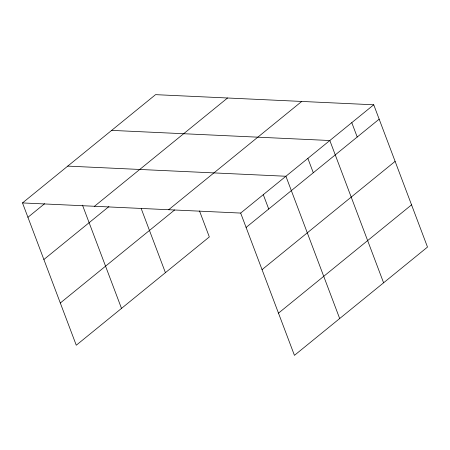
<?xml version="1.0" encoding="UTF-8"?>
<svg xmlns="http://www.w3.org/2000/svg" width="450" height="450" viewBox="0 0 450 450"><rect width="100%" height="100%" fill="white"/><g stroke="black" fill="none" stroke-linecap="round" stroke-linejoin="round"><path stroke-width="0.67" d="M22.5 202.928L155.565 94.652L373.736 104.788L427.5 247.072L294.435 355.348L240.671 213.069L22.5 202.928L76.264 345.212L209.329 236.931L199.513 210.954M27.928 217.294L44.623 203.704M94.494 206.274L227.559 97.993M43.881 259.504L108.934 206.567M168.677 209.722L301.736 101.441M60.311 302.996L174.634 209.97M240.671 213.069L373.736 104.788M246.099 227.43L379.164 119.154M262.052 269.646L395.117 161.364M278.488 313.138L411.548 204.857M111.651 130.382L329.827 140.518L383.591 282.803M67.742 166.112L285.913 176.254L339.677 318.538M351.782 122.653L357.21 137.019M307.868 158.389L313.296 172.749M263.295 194.659L268.723 209.025M141.249 208.704L165.414 272.666M82.496 205.155L121.506 308.396"/></g></svg>
